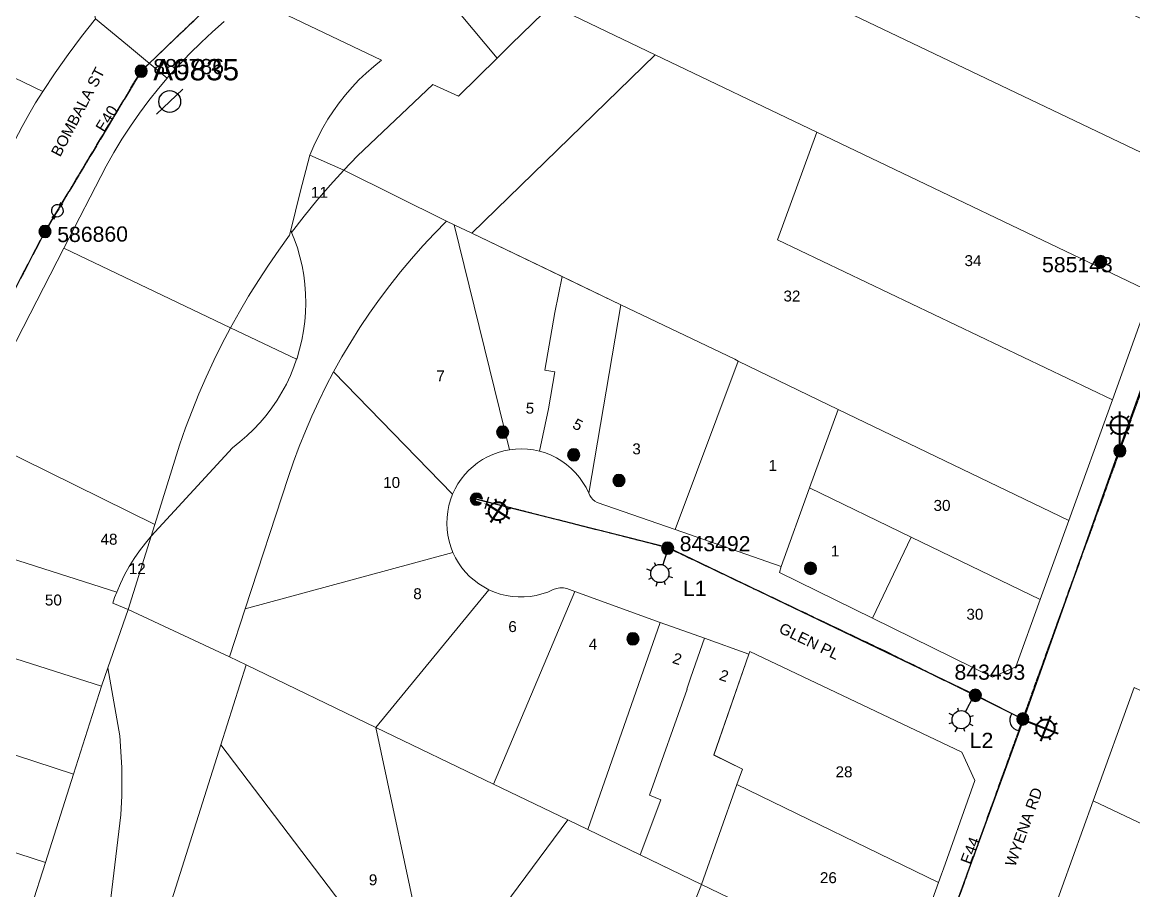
# Model space of a CAD drawing. Header units: metres. Extents: x 309867 to 310865, y 6256930 to 6257690.
# Drawn here: x 310149.5 to 310332.5, y 6257208.8 to 6257351.8 of the extents above; entities that cross this region are included whole.
import ezdxf
from ezdxf.enums import TextEntityAlignment as Align

# ---------------------------------------------------------------- set-up
doc = ezdxf.new("R2010")
doc.units = ezdxf.units.M
doc.linetypes.add('Cable Exist OH', pattern=[1, 1, 0])
doc.layers.get('0').update_dxf_attribs({"color": 6})
for name, color, linetype, lineweight in [('Cadastre Buildings_SP_EXT', 9, 'Continuous', 5), ('Cadastre Land Parcels_SP_EXT', 9, 'Continuous', 5), ('Cadastre Road Names_SP_HV_LV_SL_EXT', 9, 'Continuous', 5), ('Cadastre Roads_SP_EXT', 9, 'Continuous', 5)]:
    doc.layers.add(name, color=color, linetype=linetype, lineweight=lineweight)
for name, color, linetype in [('Equip_SP_HV_EXT', 7, 'Continuous'), ('Equip_SP_LV_EXT', 7, 'Continuous'), ('Equip_SP_SL_EXT', 7, 'Continuous'), ('Equip_SP_SL_NEW', 2, 'Continuous'), ('Mains_HV_EXT', 7, 'Continuous'), ('Mains_LV_EXT', 7, 'Continuous'), ('Mains_SL_EXT', 7, 'Continuous'), ('OH_Details_SP_MISC', 7, 'Continuous'), ('SupportsOH_SP_TR_HV_LV_SL_EXT', 7, 'Continuous'), ('SupportsOH_SP_TR_HV_LV_SL_MOD', 3, 'Continuous')]:
    doc.layers.add(name, color=color, linetype=linetype)
doc.styles.add('HVSW_LABEL', font='arial.ttf')
doc.styles.add('iecARIAL', font='arial.ttf', dxfattribs={"height": 2})
doc.styles.add('POLE_LABEL', font='arial.ttf')
doc.styles.add('SL_LABEL', font='arial.ttf')
doc.styles.get("Standard").update_dxf_attribs({"font": 'arial.ttf'})

# ---------------------------------------------------------------- blocks, each defined once
blk = doc.blocks.new('LV_OH_LINKS_OPEN_EXT')
for p, q in [((-0.17, 4.97), (-0.17, 5.46)), ((0.17, 4.97), (0.17, 5.46)), ((-0.17, 3), (-0.17, 2.5)), ((0.17, 3), (0.17, 2.5))]:
    blk.add_line(p, q)
blk.add_lwpolyline([(0, 2.99, 1), (0, 4.98, 1)], format="xyb", close=True)
at = {"flags": 9}
for tag, p in [('ACTUAL_STATUS', (0, 0)), ('CONSTRUCTED_VOLTAGE', (0, -0.2)), ('OPERATING_VOLTAGE', (0, -0.6)), ('ORIENTATION', (0, -0.8)), ('OWNED_BY', (0, -1)), ('STATE', (0, -1.2)), ('SWITCH_TYPE', (0, -1.4)), ('NO_PHASES', (0, -0.4)), ('USAGE', (0, -1.6)), ('LEGEND', (0, -1.8)), ('NOTES', (0, -2))]:
    blk.add_attdef(tag, text='', height=0.2, dxfattribs=at).set_placement(p, align=Align.MIDDLE_LEFT)
at = {"flags": 1}
blk.add_attdef('Z', (0, 0), '', height=0.2, dxfattribs=at)
blk = doc.blocks.new('SL_LANTERN_EXT')
at = {"lineweight": 40}
for p, q in [((-1.46, 5.68), (-1.06, 5.28)), ((0, 1.97), (0, 6.47)), ((1.46, 5.68), (1.06, 5.28)), ((-2.25, 4.22), (2.25, 4.22)), ((-1.46, 2.76), (-1.06, 3.16)), ((0, 0), (0, 2.72)), ((1.46, 2.76), (1.06, 3.16))]:
    blk.add_line(p, q, dxfattribs=at)
blk.add_circle((0, 4.22), 1.5, dxfattribs=at)
at = {"style": 'iecARIAL', "flags": 8}
blk.add_attdef('ASSET_NUM', (1.5, 1.5), '', height=2.5, dxfattribs=at)
for tag, p, height, flags in [('OPERATING_VOLTAGE', (0.98, -1.65), 0.2, 9), ('ORIENTATION', (0.98, -1.85), 0.2, 9), ('CONSTRUCTED_VOLTAGE', (0.98, -0.65), 0.2, 9), ('CONTROL_TYPE', (0.98, -0.85), 0.2, 9), ('LANTERN_PURPOSE', (0.98, -1.05), 0.2, 9), ('LANTERN_TYPE', (0.98, -1.25), 0.2, 9), ('NO_PHASES', (0.98, -1.45), 0.2, 9), ('LNUMBER', (2.18, -3.25), 2.5, 8), ('OWNED_BY', (0.98, -2.05), 0.2, 9), ('STATE', (0.98, -2.25), 0.2, 9), ('USAGE', (0.98, -2.45), 0.2, 9), ('CEXIST', (0.98, -2.65), 0.2, 9), ('CNEW', (0.98, -2.85), 0.2, 9), ('CNUMBER', (0.98, -3.05), 0.2, 9), ('CREMOVE', (0.98, -3.25), 0.2, 9), ('CREPLACE', (0.98, -3.45), 0.2, 9), ('LKINGHEIGHT', (0.98, -3.65), 0.2, 9), ('LBRACKET', (0.98, -3.85), 0.2, 9), ('LBRACKETVOCAB', (0.98, -4.05), 0.2, 9), ('LCATEGORY', (0.98, -4.25), 0.2, 9), ('LCHARGE1', (0.98, -4.45), 0.2, 9), ('LCHARGE1PERCENT', (0.98, -4.65), 0.2, 9), ('LCHARGE2', (0.98, -4.85), 0.2, 9), ('LCHARGE2PERCENT', (0.98, -5.05), 0.2, 9), ('LCHARGE3', (0.98, -5.25), 0.2, 9), ('LCHARGE3PERCENT', (0.98, -5.45), 0.2, 9), ('LEXIST', (0.98, -5.65), 0.2, 9), ('LLAMP', (0.98, -5.85), 0.2, 9), ('LLAMPVOCAB', (0.98, -6.05), 0.2, 9), ('LMAST', (0.98, -6.25), 0.2, 9), ('LMASTVOCAB', (0.98, -6.45), 0.2, 9), ('LNEW', (0.98, -6.65), 0.2, 9), ('LANTNUMBER', (0.98, -6.85), 0.2, 9), ('LOUTREACH', (0.98, -7.25), 0.2, 9), ('LOUTREACHVOCAB', (0.98, -7.45), 0.2, 9), ('STREETNAME', (0.98, -9.25), 0.2, 9), ('LRATECODE', (0.98, -7.65), 0.2, 9), ('LREMOVE', (0.98, -7.85), 0.2, 9), ('LREPLACE', (0.98, -8.05), 0.2, 9), ('LTYPE', (0.98, -8.25), 0.2, 9), ('LTYPEVOCAB', (0.98, -8.45), 0.2, 9), ('LEGEND', (0.98, -8.65), 0.2, 9), ('LOCATION', (0.98, -8.85), 0.2, 9), ('NOTES', (0.98, -9.05), 0.2, 9), ('SUBURB', (0.98, -9.45), 0.2, 1)]:
    blk.add_attdef(tag, p, '', height=height, dxfattribs=dict(flags=flags))
blk = doc.blocks.new('POLE_EXT')
blk.add_hatch(color=256).paths.add_polyline_path([(-1, 0, 1), (1, 0, 1)])
blk.add_lwpolyline([(-1, 0, 1), (1, 0, 1)], format="xyb", close=True)
for tag, height, flags, p in [('pNumber', 2.5, 8, (-17.84, 2.07)), ('OWNED_BY', 0.2, 9, (1.35, -0.4)), ('SPECIAL_USE', 0.2, 9, (1.35, -0.8)), ('STATE', 0.2, 9, (1.35, -1)), ('cLV', 0.2, 9, (1.35, -1.4)), ('hDepth', 0.2, 9, (1.35, -1.6)), ('hDia', 0.2, 9, (1.35, -1.8)), ('PARENT', 0.2, 9, (1.35, -0.6)), ('USAGE', 0.2, 9, (1.35, -1.2)), ('cHV', 0.2, 9, (1.35, -2)), ('cLinedev', 0.2, 9, (1.35, -3.4)), ('LBRACKET', 0.2, 9, (1.35, -2.2)), ('LExisting', 0.2, 9, (1.35, -2.4)), ('LANTNUMBER', 0.2, 9, (1.35, -2.6)), ('LOther', 0.2, 9, (1.35, -2.8)), ('LRemove', 0.2, 9, (1.35, -3)), ('LEGEND', 0.2, 9, (1.35, -3.2)), ('LOCATION', 0.2, 9, (1.35, -3.6)), ('pExisting', 0.2, 9, (1.35, -3.8)), ('pFooting', 0.2, 9, (1.35, -4.4)), ('pNew', 0.2, 9, (1.35, -4.6)), ('pRelocate', 0.2, 9, (1.35, -5)), ('pRemove', 0.2, 9, (1.35, -5.2)), ('pReplace', 0.2, 9, (1.35, -5.4)), ('PFNUMBER', 0.2, 9, (1.35, -4)), ('NEWPFNUMBER', 0.2, 9, (1.35, -4.2)), ('pStay', 0.2, 9, (1.35, -5.6)), ('pType', 0.2, 9, (1.35, -5.8)), ('cspan', 0.2, 9, (1.35, -6)), ('STREETNAME', 0.2, 9, (1.35, -6.2)), ('SUBURB', 0.2, 9, (1.35, -6.4)), ('OPERATED_BY', 0.2, 9, (1.36, -7.01)), ('NOTES', 0.2, 9, (1.35, -6.6)), ('MAINTAINED_BY', 0.2, 9, (1.36, -6.81))]:
    blk.add_attdef(tag, text='', height=height, dxfattribs=dict(flags=flags)).set_placement(p, align=Align.MIDDLE_LEFT)
at = {"style": 'POLE_LABEL'}
for tag, height, flags, p in [('ASSET_NUM', 2.5, 8, (2, 2)), ('STRUCTURE_PLANT_NUMBER', 0.2, 9, (1.35, 0.03)), ('STREET_CODE', 0.2, 9, (1.35, -0.2))]:
    blk.add_attdef(tag, text='', height=height, dxfattribs=dict(at, flags=flags)).set_placement(p, align=Align.MIDDLE_LEFT)
at = {"flags": 1}
blk.add_attdef('Z', (1.35, -7.33), '', height=0.2, dxfattribs=at)
blk = doc.blocks.new('HV_ABS_CLOSED_EXT')
blk.add_line((-3, 6.87), (3, 6.87))
blk.add_circle((0, 6.87), 1.8)
at = {"style": 'HVSW_LABEL'}
for tag, height, flags, p in [('ASSET_NUM', 3.5, 8, (2, 2)), ('STREET_CODE', 0.2, 9, (0, -0.2))]:
    blk.add_attdef(tag, text='', height=height, dxfattribs=dict(at, flags=flags)).set_placement(p, align=Align.MIDDLE_LEFT)
at = {"flags": 1}
blk.add_attdef('Z', (0, 0), '', height=0.2, dxfattribs=at)
at = {"flags": 9}
for tag, p in [('ACTUAL_STATUS', (0, -0.4)), ('CONSTRUCTED_VOLTAGE', (0, -0.6)), ('OPERATING_VOLTAGE', (0, -1)), ('ORIENTATION', (0, -1.2)), ('OWNED_BY', (0, -1.4)), ('STATE', (0, -1.6)), ('SWITCH_TYPE', (0, -1.8)), ('NO_PHASES', (0, -0.8)), ('STREETNAME', (0, -2.6)), ('SUBURB', (0, -2.8)), ('USAGE', (0, -2)), ('LEGEND', (0, -2.2)), ('LOCATION', (0, -2.4)), ('NOTES', (0, -3))]:
    blk.add_attdef(tag, text='', height=0.2, dxfattribs=at).set_placement(p, align=Align.MIDDLE_LEFT)
blk = doc.blocks.new('End Shackle_EXT')
at = {"flags": 9}
for tag, p in [('USAGE', (0, -1.4)), ('NOTES', (0, -1.6))]:
    blk.add_attdef(tag, text='', height=0.2, dxfattribs=at).set_placement(p, align=Align.MIDDLE_LEFT)
blk.add_wipeout([(0, 0.25), (1.81, 0.25), (1.82, -0.25), (0, -0.25)])
blk.add_line((1.81, -1), (1.81, 1))
at = {"flags": 1}
blk.add_attdef('Z', (0, 0), '', height=0.2, dxfattribs=at)
at = {"flags": 9}
for tag, p in [('CONNECTOR_TYPE', (0, 0)), ('CONSTRUCTED_VOLTAGE', (0, -0.2)), ('OPERATING_VOLTAGE', (0, -0.6)), ('ORIENTATION', (0, -0.8)), ('OWNED_BY', (0, -1)), ('STATE', (0, -1.2)), ('NO_PHASES', (0, -0.4))]:
    blk.add_attdef(tag, text='', height=0.2, dxfattribs=at).set_placement(p, align=Align.MIDDLE_LEFT)
blk = doc.blocks.new('SL_LANTERN_NEW')
blk.add_line((0, 0), (0, 0))
for tag, p, flags in [('Z', (0, 0), 1), ('OPERATED_BY', (0, -9.61), 9)]:
    blk.add_attdef(tag, p, '', height=0.2, dxfattribs=dict(flags=flags))
at = {"style": 'SL_LABEL', "flags": 9}
blk.add_attdef('STREET_CODE', text='', height=0.2, dxfattribs=at).set_placement((0, -0.2), align=Align.MIDDLE_LEFT)
for tag, height, flags, p in [('CONSTRUCTED_VOLTAGE', 0.2, 9, (0, -0.4)), ('CONTROL_TYPE', 0.2, 9, (0, -0.6)), ('OPERATING_VOLTAGE', 0.2, 9, (0, -1.4)), ('ORIENTATION', 0.2, 9, (0, -1.6)), ('OWNED_BY', 0.2, 9, (0, -1.8)), ('LANTERN_PURPOSE', 0.2, 9, (0, -0.8)), ('LANTERN_TYPE', 0.2, 9, (0, -1)), ('NO_PHASES', 0.2, 9, (0, -1.2)), ('LNUMBER', 2.5, 8, (1.2, -2.8)), ('STATE', 0.2, 9, (0, -2)), ('CEXIST', 0.2, 9, (0, -2.4)), ('CNEW', 0.2, 9, (0, -2.6)), ('CNUMBER', 0.2, 9, (0, -2.8)), ('CREMOVE', 0.2, 9, (0, -3)), ('CREPLACE', 0.2, 9, (0, -3.2)), ('USAGE', 0.2, 9, (0, -2.2)), ('LKINGHEIGHT', 0.2, 9, (0, -3.4)), ('LBRACKET', 0.2, 9, (0, -3.6)), ('LBRACKETVOCAB', 0.2, 9, (0, -3.8)), ('LCATEGORY', 0.2, 9, (0, -4)), ('LCHARGE1', 0.2, 9, (0, -4.2)), ('LCHARGE1PERCENT', 0.2, 9, (0, -4.4)), ('LCHARGE2', 0.2, 9, (0, -4.6)), ('LCHARGE2PERCENT', 0.2, 9, (0, -4.8)), ('LCHARGE3', 0.2, 9, (0, -5)), ('LCHARGE3PERCENT', 0.2, 9, (0, -5.2)), ('LEXIST', 0.2, 9, (0, -5.4)), ('LLAMP', 0.2, 9, (0, -5.6)), ('LLAMPVOCAB', 0.2, 9, (0, -5.8)), ('LMAST', 0.2, 9, (0, -6)), ('LMASTVOCAB', 0.2, 9, (0, -6.2)), ('LNEW', 0.2, 9, (0, -6.4)), ('LANTNUMBER', 0.2, 9, (0, -6.6)), ('LOUTREACH', 0.2, 9, (0, -7)), ('LOUTREACHVOCAB', 0.2, 9, (0, -7.2)), ('LRATECODE', 0.2, 9, (0, -7.4)), ('SUBURB', 0.2, 9, (0, -8.6)), ('STREETNAME', 0.2, 9, (0, -8.8)), ('LREMOVE', 0.2, 9, (0, -7.6)), ('LREPLACE', 0.2, 9, (0, -7.8)), ('LTYPE', 0.2, 9, (0, -8)), ('LTYPEVOCAB', 0.2, 9, (0, -8.2)), ('LEGEND', 0.2, 9, (0, -8.4)), ('LOCATION', 0.2, 9, (0, -9)), ('NOTES', 0.2, 9, (0, -9.2)), ('MAINTAINED_BY', 0.2, 9, (0, -9.86))]:
    blk.add_attdef(tag, text='', height=height, dxfattribs=dict(flags=flags)).set_placement(p, align=Align.MIDDLE_LEFT)
blk.add_wipeout([(0, 6.47), (1.46, 5.68), (2.25, 4.22), (1.46, 2.76), (0, 1.86), (-1.46, 2.76), (-2.25, 4.22), (-1.46, 5.68)])
for p, q in [((-1.46, 5.68), (-1.06, 5.28)), ((0, 5.72), (0, 6.47)), ((1.46, 5.68), (1.06, 5.28)), ((-2.25, 4.22), (-1.5, 4.22)), ((1.5, 4.22), (2.25, 4.22)), ((-1.46, 2.76), (-1.06, 3.16)), ((0, 0), (0, 2.72)), ((1.46, 2.76), (1.06, 3.16))]:
    blk.add_line(p, q)
blk.add_circle((0, 4.22), 1.5)
at = {"style": 'SL_LABEL', "flags": 8}
blk.add_attdef('ASSET_NUM', text='', height=2.5, dxfattribs=at).set_placement((2, 2), align=Align.MIDDLE_LEFT)

msp = doc.modelspace()

# ---------------------------------------------------------------- linework, layer by layer
at = {"layer": 'Cadastre Buildings_SP_EXT', "linetype": 'Continuous'}
for points in [[(310348.96, 6257345.13), (310279.28, 6257378.5), (310263.26, 6257364.08), (310342.23, 6257326.3), (310348.96, 6257345.13)], [(310342.23, 6257326.3), (310263.26, 6257364.08), (310237.54, 6257354.18), (310253.69, 6257346.47), (310280.34, 6257333.71), (310335.39, 6257307.36), (310342.23, 6257326.3)]]:
    msp.add_lwpolyline(points, close=True, dxfattribs=at)
at = {"layer": 'Cadastre Land Parcels_SP_EXT', "linetype": 'Continuous'}
for points in [[(310240.52, 6257358.48), (310219.9, 6257383.05), (310206.21, 6257371.58), (310227.7, 6257345.91), (310230.01, 6257348.19), (310240.52, 6257358.48)], [(310227.7, 6257345.91), (310206.21, 6257371.58), (310187.34, 6257355.78), (310208.64, 6257345.59), (310207.35, 6257344.55), (310206.11, 6257343.46), (310204.92, 6257342.32), (310203.78, 6257341.12), (310202.7, 6257339.87), (310201.68, 6257338.57), (310200.71, 6257337.23), (310199.81, 6257335.85), (310198.97, 6257334.43), (310198.19, 6257332.97), (310197.48, 6257331.48), (310196.84, 6257329.95), (310202.41, 6257327.46), (310204.7, 6257329.83), (310217.07, 6257341.57), (310221.31, 6257339.66), (310227.7, 6257345.91)], [(310161.52, 6257352.41), (310159.95, 6257360.11), (310137.45, 6257370.75), (310129.24, 6257351.8), (310152.85, 6257340.44), (310154.9, 6257343.51), (310157.03, 6257346.53), (310159.24, 6257349.5), (310161.52, 6257352.41)], [(310152.85, 6257340.44), (310129.24, 6257351.8), (310120.31, 6257331.22), (310142.12, 6257320.83), (310149.46, 6257334.67), (310150.53, 6257336.63), (310151.66, 6257338.55), (310152.85, 6257340.44)], [(310280.34, 6257333.71), (310253.69, 6257346.47), (310223.53, 6257317.12), (310248.03, 6257305.31), (310266.84, 6257296.33), (310267.35, 6257296.01), (310283.83, 6257288.08), (310321.81, 6257269.8), (310329.03, 6257289.63), (310273.86, 6257315.98), (310280.34, 6257333.71)], [(310335.39, 6257307.36), (310280.34, 6257333.71), (310273.86, 6257315.98), (310329.03, 6257289.63), (310335.39, 6257307.36)], [(310202.41, 6257327.46), (310196.84, 6257329.95), (310195.26, 6257323.82), (310193.7, 6257317.56), (310193.83, 6257317.23), (310195.9, 6257319.88), (310198, 6257322.46), (310200.18, 6257324.99), (310202.41, 6257327.46)], [(310219.36, 6257319.09), (310202.41, 6257327.46), (310200.18, 6257324.99), (310198, 6257322.46), (310195.9, 6257319.88), (310193.83, 6257317.23), (310194.27, 6257316.14), (310194.77, 6257314.68), (310195.2, 6257313.21), (310195.55, 6257311.71), (310195.83, 6257310.19), (310196.02, 6257308.67), (310196.13, 6257307.13), (310196.17, 6257305.59), (310196.12, 6257304.05), (310196, 6257302.52), (310195.8, 6257301), (310195.51, 6257299.48), (310195.15, 6257297.99), (310194.72, 6257296.51), (310194.65, 6257296.32), (310194.2, 6257295.06), (310193.62, 6257293.64), (310192.96, 6257292.25), (310192.22, 6257290.89), (310191.42, 6257289.58), (310190.56, 6257288.31), (310189.62, 6257287.08), (310188.63, 6257285.91), (310187.57, 6257284.78), (310186.46, 6257283.72), (310185.3, 6257282.71), (310184.08, 6257281.77), (310170.71, 6257267.22), (310166.92, 6257255.1), (310183.57, 6257247.32), (310186.15, 6257255.22), (310193.27, 6257276.85), (310194.14, 6257279.42), (310195.08, 6257281.95), (310196.09, 6257284.47), (310197.16, 6257286.95), (310198.29, 6257289.41), (310199.48, 6257291.84), (310200.74, 6257294.24), (310202.12, 6257296.71), (310203.57, 6257299.15), (310205.08, 6257301.54), (310206.65, 6257303.9), (310208.29, 6257306.21), (310209.99, 6257308.48), (310211.75, 6257310.7), (310213.57, 6257312.87), (310215.44, 6257314.99), (310217.38, 6257317.06), (310219.36, 6257319.09)], [(310220.59, 6257318.49), (310219.36, 6257319.09), (310217.38, 6257317.06), (310215.44, 6257314.99), (310213.57, 6257312.87), (310211.75, 6257310.7), (310209.99, 6257308.48), (310208.29, 6257306.21), (310206.65, 6257303.9), (310205.08, 6257301.54), (310203.57, 6257299.15), (310202.12, 6257296.71), (310200.74, 6257294.24), (310220.35, 6257274.12), (310220.75, 6257274.98), (310221.22, 6257275.81), (310221.76, 6257276.6), (310222.35, 6257277.35), (310223.01, 6257278.05), (310223.71, 6257278.69), (310224.46, 6257279.28), (310225.26, 6257279.81), (310226.09, 6257280.27), (310226.96, 6257280.67), (310227.86, 6257281), (310228.78, 6257281.25), (310229.71, 6257281.44), (310220.59, 6257318.49)], [(310236.15, 6257288.15), (310237.19, 6257294.27), (310235.55, 6257294.55), (310237.18, 6257304.02), (310238.38, 6257309.96), (310223.53, 6257317.12), (310220.59, 6257318.49), (310229.71, 6257281.44), (310230.71, 6257281.55), (310231.71, 6257281.58), (310232.7, 6257281.53), (310233.69, 6257281.4), (310234.67, 6257281.19), (310236.15, 6257288.15)], [(310193.83, 6257317.23), (310193.7, 6257317.56), (310193.5, 6257316.76), (310191.72, 6257314.3), (310190, 6257311.82), (310188.35, 6257309.3), (310186.75, 6257306.74), (310185.22, 6257304.14), (310183.76, 6257301.51), (310194.65, 6257296.32), (310194.72, 6257296.51), (310195.15, 6257297.99), (310195.51, 6257299.48), (310195.8, 6257301), (310196, 6257302.52), (310196.12, 6257304.05), (310196.17, 6257305.59), (310196.13, 6257307.13), (310196.02, 6257308.67), (310195.83, 6257310.19), (310195.55, 6257311.71), (310195.2, 6257313.21), (310194.77, 6257314.68), (310194.27, 6257316.14), (310193.83, 6257317.23)], [(310183.76, 6257301.51), (310156.3, 6257314.61), (310140.64, 6257284.23), (310171.3, 6257269.1), (310175.36, 6257282.17), (310176.36, 6257285.02), (310177.42, 6257287.84), (310178.55, 6257290.63), (310179.75, 6257293.4), (310181.02, 6257296.14), (310182.35, 6257298.84), (310183.76, 6257301.51)], [(310248.03, 6257305.31), (310238.38, 6257309.96), (310237.18, 6257304.02), (310235.55, 6257294.55), (310237.19, 6257294.27), (310236.15, 6257288.15), (310234.67, 6257281.19), (310235.63, 6257280.9), (310236.56, 6257280.53), (310237.45, 6257280.09), (310238.31, 6257279.57), (310239.12, 6257278.99), (310239.88, 6257278.34), (310240.59, 6257277.63), (310241.23, 6257276.87), (310241.81, 6257276.06), (310242.33, 6257275.2), (310242.77, 6257274.3), (310248.03, 6257305.31)], [(310257.02, 6257268.27), (310267.35, 6257296.01), (310266.84, 6257296.33), (310248.03, 6257305.31), (310242.77, 6257274.3), (310242.93, 6257273.92), (310243.16, 6257273.56), (310243.44, 6257273.24), (310243.77, 6257272.97), (310244.13, 6257272.76), (310257.02, 6257268.27)], [(310194.65, 6257296.32), (310183.76, 6257301.51), (310182.35, 6257298.84), (310181.02, 6257296.14), (310179.75, 6257293.4), (310178.55, 6257290.63), (310177.42, 6257287.84), (310176.36, 6257285.02), (310175.36, 6257282.17), (310171.3, 6257269.1), (310170.71, 6257267.22), (310184.08, 6257281.77), (310185.3, 6257282.71), (310186.46, 6257283.72), (310187.57, 6257284.78), (310188.63, 6257285.91), (310189.62, 6257287.08), (310190.56, 6257288.31), (310191.42, 6257289.58), (310192.22, 6257290.89), (310192.96, 6257292.25), (310193.62, 6257293.64), (310194.2, 6257295.06), (310194.65, 6257296.32)], [(310283.83, 6257288.08), (310267.35, 6257296.01), (310257.02, 6257268.27), (310274.48, 6257262.18), (310279.13, 6257275.13), (310283.83, 6257288.08)], [(310220.35, 6257274.12), (310200.74, 6257294.24), (310199.48, 6257291.84), (310198.29, 6257289.41), (310197.16, 6257286.95), (310196.09, 6257284.47), (310195.08, 6257281.95), (310194.14, 6257279.42), (310193.27, 6257276.85), (310186.15, 6257255.22), (310220.4, 6257264.5), (310220.05, 6257265.43), (310219.77, 6257266.37), (310219.56, 6257267.34), (310219.44, 6257268.32), (310219.39, 6257269.3), (310219.43, 6257270.29), (310219.54, 6257271.27), (310219.73, 6257272.24), (310220, 6257273.19), (310220.35, 6257274.12)], [(310321.81, 6257269.8), (310283.83, 6257288.08), (310279.13, 6257275.13), (310295.87, 6257267.03), (310317.1, 6257256.75), (310321.81, 6257269.8)], [(310171.3, 6257269.1), (310140.64, 6257284.23), (310132.72, 6257268.27), (310165.04, 6257257.99), (310165.64, 6257259.43), (310166.31, 6257260.84), (310167.06, 6257262.2), (310167.89, 6257263.53), (310168.78, 6257264.8), (310169.74, 6257266.03), (310170.71, 6257267.22), (310171.3, 6257269.1)], [(310295.87, 6257267.03), (310279.13, 6257275.13), (310274.48, 6257262.18), (310274.18, 6257261.24), (310289.48, 6257253.72), (310295.87, 6257267.03)], [(310163.53, 6257245.51), (310166.92, 6257255.1), (310164.37, 6257256.18), (310164.66, 6257257.1), (310165.04, 6257257.99), (310132.72, 6257268.27), (310131.45, 6257265.71), (310127.55, 6257253.64), (310162.5, 6257242.5), (310163.53, 6257245.51)], [(310166.92, 6257255.1), (310170.71, 6257267.22), (310169.74, 6257266.03), (310168.78, 6257264.8), (310167.89, 6257263.53), (310167.06, 6257262.2), (310166.31, 6257260.84), (310165.64, 6257259.43), (310165.04, 6257257.99), (310164.66, 6257257.1), (310164.37, 6257256.18), (310166.92, 6257255.1)], [(310317.1, 6257256.75), (310295.87, 6257267.03), (310289.48, 6257253.72), (310309.25, 6257244), (310313.11, 6257245.68), (310317.1, 6257256.75)], [(310226.31, 6257258.38), (310225.46, 6257258.83), (310224.65, 6257259.35), (310223.88, 6257259.93), (310223.15, 6257260.57), (310222.48, 6257261.27), (310221.87, 6257262.01), (310221.32, 6257262.8), (310220.83, 6257263.64), (310220.4, 6257264.5), (310186.15, 6257255.22), (310183.57, 6257247.32), (310186.35, 6257245.99), (310207.68, 6257235.71), (310226.31, 6257258.38)], [(310240.46, 6257258.09), (310239.13, 6257258.57), (310238.58, 6257258.67), (310238.01, 6257258.67), (310237.46, 6257258.58), (310236.92, 6257258.4), (310236.01, 6257258), (310235.06, 6257257.68), (310234.09, 6257257.43), (310233.11, 6257257.27), (310232.12, 6257257.19), (310231.12, 6257257.19), (310230.13, 6257257.26), (310229.14, 6257257.42), (310228.17, 6257257.67), (310227.23, 6257257.98), (310226.31, 6257258.38), (310207.68, 6257235.71), (310227.1, 6257226.36), (310240.46, 6257258.09)], [(310254.52, 6257253), (310240.46, 6257258.09), (310227.1, 6257226.36), (310239.32, 6257220.48), (310242.62, 6257218.89), (310254.52, 6257253)], [(310162.5, 6257242.5), (310127.55, 6257253.64), (310122.97, 6257239.43), (310157.92, 6257228), (310162.5, 6257242.5)], [(310254.62, 6257223.78), (310252.76, 6257224.54), (310258.96, 6257242), (310258.89, 6257242.02), (310259.55, 6257243.99), (310261.8, 6257250.4), (310254.52, 6257252.99), (310242.62, 6257218.89), (310251.25, 6257214.72), (310254.62, 6257223.78)], [(310267.15, 6257226.3), (310267.53, 6257227.37), (310268.06, 6257228.84), (310263.36, 6257231.17), (310269.12, 6257247.79), (310261.8, 6257250.4), (310259.55, 6257243.99), (310258.89, 6257242.02), (310258.96, 6257242), (310252.76, 6257224.54), (310254.62, 6257223.78), (310251.25, 6257214.72), (310261.32, 6257209.85), (310267.15, 6257226.3)], [(310304.2, 6257231.64), (310269.32, 6257248.21), (310269.12, 6257247.79), (310263.36, 6257231.16), (310268.06, 6257228.84), (310267.53, 6257227.37), (310267.16, 6257226.3), (310300.36, 6257210.19), (310300.84, 6257211.53), (310301.17, 6257212.43), (310306.35, 6257226.95), (310304.2, 6257231.64)], [(310207.68, 6257235.71), (310186.35, 6257245.99), (310182.17, 6257232.83), (310207.63, 6257199.3), (310208.52, 6257199.69), (310209.44, 6257200.02), (310210.38, 6257200.28), (310211.33, 6257200.47), (310212.3, 6257200.57), (310213.27, 6257200.6), (310214.25, 6257200.56), (310215.22, 6257200.44), (310207.68, 6257235.71)], [(310371.09, 6257224.18), (310332.57, 6257242.29), (310325.84, 6257223.62), (310358.92, 6257207.93), (310364.41, 6257205.32), (310371.09, 6257224.18)], [(310157.92, 6257228), (310122.97, 6257239.43), (310118.25, 6257224.8), (310153.29, 6257213.44), (310157.92, 6257228)], [(310239.32, 6257220.48), (310227.1, 6257226.36), (310207.68, 6257235.71), (310215.22, 6257200.44), (310216.15, 6257200.24), (310217.06, 6257199.97), (310217.95, 6257199.63), (310218.82, 6257199.22), (310219.65, 6257198.75), (310220.44, 6257198.21), (310221.18, 6257197.62), (310221.87, 6257196.96), (310239.32, 6257220.48)], [(310207.63, 6257199.3), (310182.17, 6257232.83), (310174.08, 6257207.29), (310202.15, 6257193.98), (310202.64, 6257194.81), (310203.2, 6257195.6), (310203.82, 6257196.35), (310204.49, 6257197.04), (310205.21, 6257197.69), (310205.98, 6257198.28), (310206.79, 6257198.82), (310207.63, 6257199.3)], [(310153.29, 6257213.44), (310118.25, 6257224.8), (310113.51, 6257210.16), (310148.59, 6257198.74), (310153.29, 6257213.44)], [(310300.36, 6257210.19), (310267.16, 6257226.3), (310261.32, 6257209.86), (310294.51, 6257193.88), (310300.36, 6257210.19)], [(310353.72, 6257193.4), (310358.92, 6257207.93), (310325.84, 6257223.62), (310319.04, 6257204.73), (310352.1, 6257189.03), (310353.72, 6257193.4)], [(310242.62, 6257218.89), (310239.32, 6257220.48), (310221.87, 6257196.96), (310222.59, 6257196.1), (310223.22, 6257195.19), (310223.78, 6257194.23), (310224.27, 6257193.22), (310224.67, 6257192.19), (310224.99, 6257191.12), (310225.22, 6257190.02), (310259.8, 6257205.99), (310261.32, 6257209.86), (310242.62, 6257218.89)], [(310294.51, 6257193.88), (310261.32, 6257209.86), (310259.8, 6257205.99), (310253.77, 6257190.74), (310287.52, 6257174.26), (310294.51, 6257193.88)]]:
    msp.add_lwpolyline(points, close=True, dxfattribs=at)
for points in [[(310240.52, 6257358.48), (310230.01, 6257348.19), (310227.7, 6257345.91), (310221.31, 6257339.66), (310217.07, 6257341.57), (310204.7, 6257329.83), (310202.41, 6257327.46), (310219.36, 6257319.09), (310220.59, 6257318.49), (310223.53, 6257317.12), (310253.69, 6257346.47), (310237.54, 6257354.18)], [(310182.74, 6257351.96), (310180.8, 6257350.27), (310178.91, 6257348.51), (310177.07, 6257346.7), (310175.29, 6257344.83), (310173.57, 6257342.91), (310173.34, 6257342.64), (310171.91, 6257340.94), (310170.31, 6257338.92), (310168.77, 6257336.85), (310167.29, 6257334.74), (310165.89, 6257332.58), (310164.54, 6257330.38), (310163.26, 6257328.13), (310156.3, 6257314.61), (310183.76, 6257301.51), (310185.22, 6257304.14), (310186.75, 6257306.74), (310188.35, 6257309.3), (310190, 6257311.82), (310191.72, 6257314.3), (310193.5, 6257316.76), (310193.7, 6257317.56), (310195.26, 6257323.82), (310196.84, 6257329.95), (310196.84, 6257329.95), (310197.48, 6257331.48), (310198.19, 6257332.97), (310198.97, 6257334.43), (310199.81, 6257335.85), (310200.71, 6257337.23), (310201.68, 6257338.57), (310202.7, 6257339.87), (310203.78, 6257341.12), (310204.92, 6257342.32), (310206.11, 6257343.46), (310207.35, 6257344.55), (310208.64, 6257345.59), (310187.34, 6257355.78)], [(310143.45, 6257111.02), (310150.32, 6257132.5), (310163.42, 6257173.63), (310168.7, 6257190.37), (310174.08, 6257207.29), (310182.17, 6257232.83), (310186.35, 6257245.99), (310183.57, 6257247.32), (310183.57, 6257247.32), (310166.92, 6257255.1), (310163.53, 6257245.51), (310165.56, 6257234.33), (310165.86, 6257229.13), (310165.85, 6257224.43), (310165.71, 6257221.32), (310161.66, 6257187.44), (310160.49, 6257180.71), (310158.64, 6257173.17), (310155.59, 6257165.41), (310152.9, 6257159.56), (310151.4, 6257154.63), (310148.77, 6257145.97)], [(310148.77, 6257145.97), (310151.4, 6257154.63), (310152.9, 6257159.56), (310155.59, 6257165.41), (310158.64, 6257173.17), (310160.49, 6257180.71), (310161.66, 6257187.44), (310165.71, 6257221.32), (310165.85, 6257224.43), (310165.86, 6257229.13), (310165.56, 6257234.33), (310163.53, 6257245.51), (310162.5, 6257242.5), (310157.92, 6257228), (310153.29, 6257213.44), (310148.59, 6257198.74)]]:
    msp.add_lwpolyline(points, dxfattribs=at)
at = {"layer": 'Cadastre Roads_SP_EXT', "linetype": 'Continuous'}
msp.add_lwpolyline([(310173.34, 6257342.64), (310166.79, 6257348.05), (310161.52, 6257352.41), (310159.24, 6257349.5), (310157.03, 6257346.53), (310154.9, 6257343.51), (310152.85, 6257340.44), (310151.66, 6257338.55), (310150.53, 6257336.63), (310149.46, 6257334.67), (310142.12, 6257320.83), (310132.28, 6257302.23), (310127.26, 6257292.73), (310133.11, 6257289.02), (310140.64, 6257284.23), (310156.3, 6257314.61), (310163.26, 6257328.13), (310164.54, 6257330.38), (310165.89, 6257332.58), (310167.29, 6257334.74), (310168.77, 6257336.85), (310170.31, 6257338.92), (310171.91, 6257340.94), (310173.34, 6257342.64)], close=True, dxfattribs=at)
at = {"layer": 'Mains_HV_EXT', "linetype": 'Cable Exist OH'}
for points in [[(310169.04, 6257343.76), (310184.77, 6257358.85), (310206.49, 6257377.04)], [(310095.62, 6257167.79), (310119.16, 6257240.67), (310134.7, 6257281.87), (310153.21, 6257317.36), (310169.04, 6257343.76)]]:
    msp.add_lwpolyline(points, dxfattribs=at)
at = {"layer": 'Mains_LV_EXT', "linetype": 'Cable Exist OH'}
for points in [[(310184.77, 6257358.85), (310169.04, 6257343.76)], [(310169.04, 6257343.76), (310153.21, 6257317.36)], [(310330.23, 6257281.37), (310345.99, 6257324.95)], [(310153.21, 6257317.36), (310134.7, 6257281.87)], [(310314.27, 6257237.09), (310330.23, 6257281.37)], [(310291.68, 6257248.19), (310255.76, 6257265.29)], [(310314.27, 6257237.09), (310291.68, 6257248.19)], [(310314.27, 6257237.09), (310298.4, 6257193)]]:
    msp.add_lwpolyline(points, dxfattribs=at)
at = {"layer": 'Mains_LV_EXT', "linetype": 'Continuous'}
msp.add_lwpolyline([(310312.47, 6257237.97, 0.585692), (310313.59, 6257235.21)], format="xyb", dxfattribs=at)
at = {"layer": 'Mains_SL_EXT', "linetype": 'Cable Exist OH'}
for points in [[(310134.7, 6257281.87), (310153.21, 6257317.36), (310169.04, 6257343.76), (310184.77, 6257358.85)], [(310330.24, 6257281.29), (310345.94, 6257324.82)], [(310314.27, 6257237.09), (310330.23, 6257281.26), (310330.24, 6257281.29)], [(310314.27, 6257237.09), (310298.4, 6257193)]]:
    msp.add_lwpolyline(points, dxfattribs=at)

# ---------------------------------------------------------------- block references
at = {"layer": 'Equip_SP_HV_EXT'}
ref = msp.add_blockref('HV_ABS_CLOSED_EXT', (310169.04, 6257343.76), dxfattribs=dict(at, rotation=223.2994259753539))
ref.add_attrib('ASSET_NUM', 'A0835', dxfattribs={"layer": '0', "height": 3.5, "style": 'HVSW_LABEL'}).set_placement((310171.04, 6257344.01), align=Align.MIDDLE_LEFT)
at = {"layer": 'Equip_SP_LV_EXT', "rotation": 329.3093520015902}
msp.add_blockref('LV_OH_LINKS_OPEN_EXT', (310153.21, 6257317.36), dxfattribs=at)
at = {"layer": 'Equip_SP_SL_EXT'}
msp.add_blockref('SL_LANTERN_EXT', (310330.23, 6257281.26), dxfattribs=at)
for p, rotation in [((310224.26, 6257273.6), 237.3089553847426), ((310314.07, 6257237.08), 248.409978158985)]:
    msp.add_blockref('SL_LANTERN_EXT', p, dxfattribs=dict(at, rotation=rotation))
at = {"layer": 'SupportsOH_SP_TR_HV_LV_SL_EXT'}
ref = msp.add_blockref('POLE_EXT', (310169.04, 6257343.76), dxfattribs=at)
ref.add_attrib('ASSET_NUM', '885786', dxfattribs={"layer": '0', "height": 2.5, "rotation": 0.1246, "style": 'POLE_LABEL'}).set_placement((310171.04, 6257344.51), align=Align.MIDDLE_LEFT)
ref = msp.add_blockref('POLE_EXT', (310153.21, 6257317.36), dxfattribs=at)
ref.add_attrib('ASSET_NUM', '586860', dxfattribs={"layer": '0', "height": 2.5, "rotation": 0.5222, "style": 'POLE_LABEL'}).set_placement((310155.21, 6257318.11), align=Align.TOP_LEFT)
ref = msp.add_blockref('POLE_EXT', (310327.07, 6257312.4), dxfattribs=at)
ref.add_attrib('ASSET_NUM', '585143', dxfattribs={"layer": '0', "height": 2.5, "style": 'POLE_LABEL'}).set_placement((310329.07, 6257313.15), align=Align.TOP_RIGHT)
for p in [(310228.59, 6257284.32), (310240.29, 6257280.6), (310330.23, 6257281.26), (310247.74, 6257276.35), (310224.26, 6257273.28), (310279.29, 6257261.9), (310250.04, 6257250.28), (310314.27, 6257237.09)]:
    msp.add_blockref('POLE_EXT', p, dxfattribs=at)
at = {"layer": 'SupportsOH_SP_TR_HV_LV_SL_MOD'}
ref = msp.add_blockref('POLE_EXT', (310255.75, 6257265.21), dxfattribs=at)
ref.add_attrib('ASSET_NUM', '843492', dxfattribs={"layer": '0', "height": 2.5, "style": 'POLE_LABEL'}).set_placement((310257.75, 6257265.96), align=Align.MIDDLE_LEFT)
ref = msp.add_blockref('POLE_EXT', (310306.43, 6257240.99), dxfattribs=at)
ref.add_attrib('ASSET_NUM', '843493', dxfattribs={"layer": '0', "height": 2.5, "style": 'POLE_LABEL'}).set_placement((310303, 6257244.8), align=Align.MIDDLE_LEFT)

# ---------------------------------------------------------------- texts
at = {"layer": 'Cadastre Land Parcels_SP_EXT'}
for s, p in [('11', (310197.01, 6257322.92)), ('34', (310304.65, 6257311.67)), ('32', (310274.83, 6257305.84)), ('7', (310217.66, 6257292.69)), ('3', (310249.94, 6257280.67)), ('1', (310272.36, 6257277.93)), ('10', (310208.9, 6257275.14)), ('30', (310299.55, 6257271.36)), ('48', (310162.35, 6257265.79)), ('1', (310282.63, 6257263.86)), ('12', (310167.01, 6257260.95)), ('8', (310213.86, 6257256.82)), ('50', (310153.19, 6257255.78)), ('30', (310304.96, 6257253.44)), ('6', (310229.52, 6257251.41)), ('4', (310242.76, 6257248.53)), ('28', (310283.41, 6257227.49)), ('9', (310206.54, 6257209.71)), ('26', (310280.83, 6257210.06))]:
    msp.add_text(s, height=1.8, dxfattribs=at).set_placement(p)
for s, rotation, p in [('5', 356.6487, (310232.34, 6257287.42)), ('5', 332.0897, (310239.93, 6257285.09)), ('2', 342.4414, (310256.4, 6257246.36)), ('2', 342.4478, (310264.11, 6257243.58))]:
    msp.add_text(s, height=1.8, rotation=rotation, dxfattribs=at).set_placement(p)
at = {"layer": 'Cadastre Road Names_SP_HV_LV_SL_EXT'}
for s, rotation, p in [('GLEN PL', 334.2118, (310273.92, 6257251.4)), ('WYENA RD', 70.2904, (310312.97, 6257212.63))]:
    msp.add_text(s, height=1.8, rotation=rotation, dxfattribs=at).set_placement(p)
at = {"layer": 'Cadastre Roads_SP_EXT'}
msp.add_text('BOMBALA ST', height=1.8, rotation=62.3991, dxfattribs=at).set_placement((310155.7, 6257329.53))
at = {"layer": 'Mains_LV_EXT'}
for s, rotation, p in [('E40', 57.9463, (310162.94, 6257333.59)), ('E44', 69.2388, (310305.61, 6257213.03))]:
    msp.add_text(s, height=1.8, rotation=rotation, dxfattribs=at).set_placement(p)

# ---------------------------------------------------------------- next in the draw order: block references
at = {"layer": 'Mains_LV_EXT', "rotation": 342.3218874324882}
msp.add_blockref('End Shackle_EXT', (310224.26, 6257273.28), dxfattribs=at)

# ---------------------------------------------------------------- next in the draw order: linework, layer by layer
at = {"layer": 'Mains_LV_EXT', "linetype": 'Cable Exist OH'}
msp.add_lwpolyline([(310255.76, 6257265.29), (310224.26, 6257273.28)], dxfattribs=at)
at = {"layer": 'Mains_SL_EXT', "linetype": 'Cable Exist OH'}
msp.add_lwpolyline([(310314.27, 6257237.09), (310291.68, 6257248.19), (310255.76, 6257265.29), (310224.26, 6257273.28)], dxfattribs=at)

# ---------------------------------------------------------------- next in the draw order: block references
at = {"layer": 'Equip_SP_SL_NEW'}
ref = msp.add_blockref('SL_LANTERN_NEW', (310255.78, 6257265.06), dxfattribs=dict(at, rotation=162.0461792232772))
ref.add_attrib('LNUMBER', 'L1', dxfattribs={"layer": '0', "height": 2.5}).set_placement((310258.28, 6257258.61), align=Align.MIDDLE_LEFT)
ref = msp.add_blockref('SL_LANTERN_NEW', (310306.05, 6257240.72), dxfattribs=dict(at, rotation=152.5553753700282))
ref.add_attrib('LNUMBER', 'L2', dxfattribs={"layer": '0', "height": 2.5}).set_placement((310305.51, 6257233.57), align=Align.MIDDLE_LEFT)

# ---------------------------------------------------------------- next in the draw order: linework, layer by layer
at = {"layer": 'OH_Details_SP_MISC', "color": 7, "linetype": 'Continuous', "flags": 128}
for points in [[(310288.72, 6257165.1), (310298.31, 6257192.97), (310314.43, 6257237.14), (310330.12, 6257281.34), (310345.96, 6257325.32)], [(310224.49, 6257273.25), (310255.72, 6257265.36), (310306.86, 6257240.84), (310314.49, 6257236.94)]]:
    msp.add_lwpolyline(points, dxfattribs=at)

doc.saveas('drawing.dxf')
